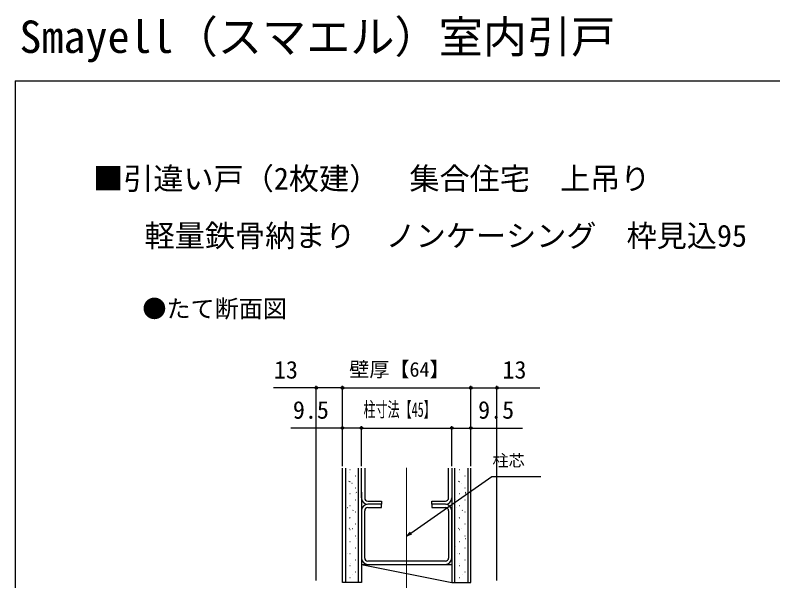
# Model space of a CAD drawing. Units: millimetres, scale not verified. Extents: x -525 to 525, y -783 to 780.
# Drawn here: x -524.9 to -147.5, y 497.6 to 779.6 of the extents above; entities that cross this region are included whole.
import ezdxf
from ezdxf.enums import TextEntityAlignment as Align

# ---------------------------------------------------------------- set-up
doc = ezdxf.new("R2010")
doc.units = ezdxf.units.MM
doc.header["$LTSCALE"] = 4
for name, color, linetype in [('0-2_USER1', 3, 'Continuous'), ('0-8_YKK_D', 6, 'Continuous'), ('0-9_YKK_ZWAK', 7, 'Continuous'), ('0-A_YSS_K', 3, 'Continuous')]:
    doc.layers.add(name, color=color, linetype=linetype)
doc.layers.add('0-5_YKK_12', color=2, linetype='Continuous', lineweight=18)
doc.styles.add('ＭＳ ゴシック', font='')
doc.styles.get('ＭＳ ゴシック').set_extended_font_data('MS Gothic')

msp = doc.modelspace()

# ---------------------------------------------------------------- linework, layer by layer
at = {"layer": '0-5_YKK_12'}
msp.add_line((-329.9, 554.029), (-329.9, 196.8), dxfattribs=at)
at = {"layer": '0-8_YKK_D'}
for p, q in [((-374.9, 497.8), (-374.9, 594.8)), ((-361.9, 554.8), (-361.9, 594.8)), ((-361.9, 554.8), (-361.9, 594.8)), ((-361.9, 593.8), (-297.9, 593.8)), ((-297.9, 554.8), (-297.9, 594.8)), ((-297.9, 554.8), (-297.9, 594.8)), ((-284.9, 497.8), (-284.9, 594.8)), ((-361.9, 554.8), (-361.9, 574.8)), ((-352.4, 554.8), (-352.4, 574.8)), ((-352.4, 554.8), (-352.4, 574.8)), ((-352.4, 573.8), (-307.4, 573.8)), ((-307.4, 554.8), (-307.4, 574.8)), ((-307.4, 554.8), (-307.4, 574.8)), ((-297.9, 554.8), (-297.9, 574.8))]:
    msp.add_line(p, q, dxfattribs=at)
for points in [[(-361.9, 593.8), (-374.9, 593.8), (-396.177, 593.8)], [(-297.9, 593.8), (-284.9, 593.8), (-263.623, 593.8)], [(-352.4, 573.8), (-361.9, 573.8), (-387.609, 573.8)], [(-307.4, 573.8), (-297.9, 573.8), (-272.191, 573.8)], [(-329.9, 519.932), (-327.811, 521.395), (-287.443, 549.657), (-263.051, 549.657)], [(-327.419, 520.835), (-329.9, 519.932), (-328.203, 521.955)]]:
    msp.add_lwpolyline(points, dxfattribs=at)
for centre in [(-374.9, 593.8), (-361.9, 593.8), (-361.9, 593.8), (-297.9, 593.8), (-297.9, 593.8), (-284.9, 593.8), (-361.9, 573.8), (-352.4, 573.8), (-352.4, 573.8), (-307.4, 573.8), (-307.4, 573.8), (-297.9, 573.8)]:
    msp.add_circle(centre, 0.637, dxfattribs=at)
at = {"layer": '0-9_YKK_ZWAK'}
for q in [(-524.9, -783.2), (525.1, 746.8)]:
    msp.add_line((-524.9, 746.8), q, dxfattribs=at)
at = {"layer": '0-A_YSS_K'}
for p, q in [((-361.9, 496.8), (-361.9, 553.8)), ((-360.4, 553.8), (-360.4, 496.8)), ((-358.317, 551.617), (-358.299, 551.624)), ((-358.19, 553.19), (-358.09, 553.19)), ((-353.9, 496.8), (-353.9, 553.8)), ((-352.4, 539), (-352.4, 553.8)), ((-350.8, 553.8), (-350.8, 539)), ((-309, 539), (-309, 553.8)), ((-307.4, 553.8), (-307.4, 539)), ((-305.9, 496.8), (-305.9, 553.8)), ((-303.817, 551.617), (-303.799, 551.624)), ((-303.69, 553.19), (-303.59, 553.19)), ((-299.4, 553.8), (-299.4, 496.8)), ((-297.9, 496.8), (-297.9, 553.8)), ((-358.625, 547.184), (-358.458, 547.294)), ((-355.34, 549.96), (-355.24, 549.96)), ((-304.125, 547.184), (-303.958, 547.294)), ((-300.84, 549.96), (-300.74, 549.96)), ((-358.19, 547.21), (-358.09, 547.21)), ((-357.12, 546.359), (-357.101, 546.366)), ((-355.34, 543.98), (-355.24, 543.98)), ((-303.69, 547.21), (-303.59, 547.21)), ((-302.62, 546.359), (-302.601, 546.366)), ((-300.84, 543.98), (-300.74, 543.98)), ((-358.19, 541.23), (-358.09, 541.23)), ((-355.168, 541.369), (-355.149, 541.375)), ((-355.015, 541.738), (-354.848, 541.848)), ((-303.69, 541.23), (-303.59, 541.23)), ((-300.668, 541.369), (-300.649, 541.375)), ((-300.515, 541.738), (-300.348, 541.848)), ((-360.394, 538.178), (-360.227, 538.288)), ((-355.34, 538), (-355.24, 538)), ((-317.4, 537.4), (-310.6, 537.4)), ((-305.894, 538.178), (-305.727, 538.288)), ((-300.84, 538), (-300.74, 538)), ((-359.456, 534.168), (-359.437, 534.175)), ((-358.19, 535.25), (-358.09, 535.25)), ((-356.784, 532.731), (-356.617, 532.842)), ((-352.4, 532.6), (-352.4, 509)), ((-350.8, 509), (-350.8, 532.6)), ((-317.4, 534.2), (-310.6, 534.2)), ((-309, 532.6), (-309, 509)), ((-307.4, 509), (-307.4, 532.6)), ((-304.956, 534.168), (-304.937, 534.175)), ((-303.69, 535.25), (-303.59, 535.25)), ((-302.284, 532.731), (-302.117, 532.842)), ((-358.19, 529.27), (-358.09, 529.27)), ((-358.164, 528.944), (-358.145, 528.951)), ((-355.34, 532.02), (-355.24, 532.02)), ((-303.69, 529.27), (-303.59, 529.27)), ((-303.664, 528.944), (-303.645, 528.951)), ((-300.84, 532.02), (-300.74, 532.02)), ((-355.34, 526.04), (-355.24, 526.04)), ((-300.84, 526.04), (-300.74, 526.04)), ((-358.553, 523.725), (-358.386, 523.835)), ((-358.19, 523.29), (-358.09, 523.29)), ((-356.966, 523.686), (-356.947, 523.693)), ((-304.053, 523.725), (-303.886, 523.835)), ((-303.69, 523.29), (-303.59, 523.29)), ((-302.466, 523.686), (-302.447, 523.693)), ((-358.19, 517.31), (-358.09, 517.31)), ((-355.34, 520.06), (-355.24, 520.06)), ((-355.014, 518.695), (-354.996, 518.702)), ((-303.69, 517.31), (-303.59, 517.31)), ((-300.84, 520.06), (-300.74, 520.06)), ((-300.514, 518.695), (-300.496, 518.702)), ((-360.322, 514.718), (-360.155, 514.829)), ((-355.34, 514.08), (-355.24, 514.08)), ((-305.822, 514.718), (-305.655, 514.829)), ((-300.84, 514.08), (-300.74, 514.08)), ((-359.303, 511.495), (-359.284, 511.502)), ((-358.19, 511.33), (-358.09, 511.33)), ((-304.803, 511.495), (-304.784, 511.502)), ((-303.69, 511.33), (-303.59, 511.33)), ((-358.011, 506.27), (-357.992, 506.277)), ((-355.34, 508.1), (-355.24, 508.1)), ((-352.4, 505.8), (-307.4, 496.8)), ((-352.4, 505.8), (-307.4, 505.8)), ((-352.4, 505.8), (-352.4, 496.8)), ((-310.6, 507.4), (-349.2, 507.4)), ((-349.2, 505.8), (-310.6, 505.8)), ((-307.4, 505.8), (-307.4, 496.8)), ((-303.511, 506.27), (-303.492, 506.277)), ((-300.84, 508.1), (-300.74, 508.1)), ((-358.19, 505.35), (-358.09, 505.35)), ((-355.34, 502.12), (-355.24, 502.12)), ((-303.69, 505.35), (-303.59, 505.35)), ((-300.84, 502.12), (-300.74, 502.12)), ((-358.19, 499.37), (-358.09, 499.37)), ((-356.813, 501.013), (-356.794, 501.019)), ((-303.69, 499.37), (-303.59, 499.37)), ((-302.313, 501.013), (-302.294, 501.019))]:
    msp.add_line(p, q, dxfattribs=at)
for points in [[(-352.4, 541.8), (-352.4, 496.8), (-361.9, 496.8)], [(-307.4, 541.8), (-307.4, 496.8), (-297.9, 496.8)], [(-349.2, 537.4), (-342.4, 537.4), (-342.4, 535.8), (-349.2, 535.8)], [(-310.6, 535.8), (-317.4, 535.8), (-317.4, 537.4)], [(-349.2, 534.2), (-342.4, 534.2), (-342.4, 535.8), (-349.2, 535.8)], [(-310.6, 535.8), (-317.4, 535.8), (-317.4, 534.2)]]:
    msp.add_lwpolyline(points, dxfattribs=at)
for centre, radius, start, end in [((-349.2, 539), 3.2, 180, 270), ((-349.2, 539), 1.6, 180, 270), ((-310.6, 539), 1.6, 270, 0), ((-310.6, 539), 3.2, 270, 360), ((-349.2, 532.6), 3.2, 90, 180), ((-349.2, 532.6), 1.6, 90, 180), ((-310.6, 532.6), 3.2, 0, 90), ((-310.6, 532.6), 1.6, 0, 90), ((-349.2, 509), 3.2, 180, 270), ((-349.2, 509), 1.6, 180, 270), ((-310.6, 509), 1.6, 270, 0), ((-310.6, 509), 3.2, 270, 360)]:
    msp.add_arc(centre, radius, start, end, dxfattribs=at)

# ---------------------------------------------------------------- texts
at = {"layer": '0-2_USER1', "style": 'ＭＳ ゴシック'}
for s, height, p in [('Smayell（スマエル）室内引戸', 16.13, (-522.775, 755.925)), ('■引違い戸（2枚建）\u3000集合住宅\u3000上吊り', 11, (-486.053, 689.34)), (' \u3000軽量鉄骨納まり\u3000ノンケーシング\u3000枠見込95', 11, (-482.9, 660.845)), ('●たて断面図', 8.798, (-461.536, 626.232))]:
    msp.add_text(s, height=height, dxfattribs=at).set_placement(p, align=Align.BOTTOM_LEFT)
at = {"layer": '0-8_YKK_D', "style": 'ＭＳ ゴシック'}
for s, height, p in [('壁厚【64】', 7.331, (-358.48, 597.164)), ('13', 8.798, (-396.018, 595.8)), ('13', 8.798, (-282.191, 595.8)), ('9.5', 8.798, (-386.564, 575.8)), ('9.5', 8.798, (-294.305, 575.8)), ('柱芯', 5.865, (-287.114, 552.866))]:
    msp.add_text(s, height=height, dxfattribs=at).set_placement(p, align=Align.BOTTOM_LEFT)
at = {"layer": '0-8_YKK_D', "style": 'ＭＳ ゴシック', "width": 0.6}
msp.add_text('柱寸法【45】', height=7.331, dxfattribs=at).set_placement((-351.394, 577.164), align=Align.BOTTOM_LEFT)

doc.saveas('drawing.dxf')
